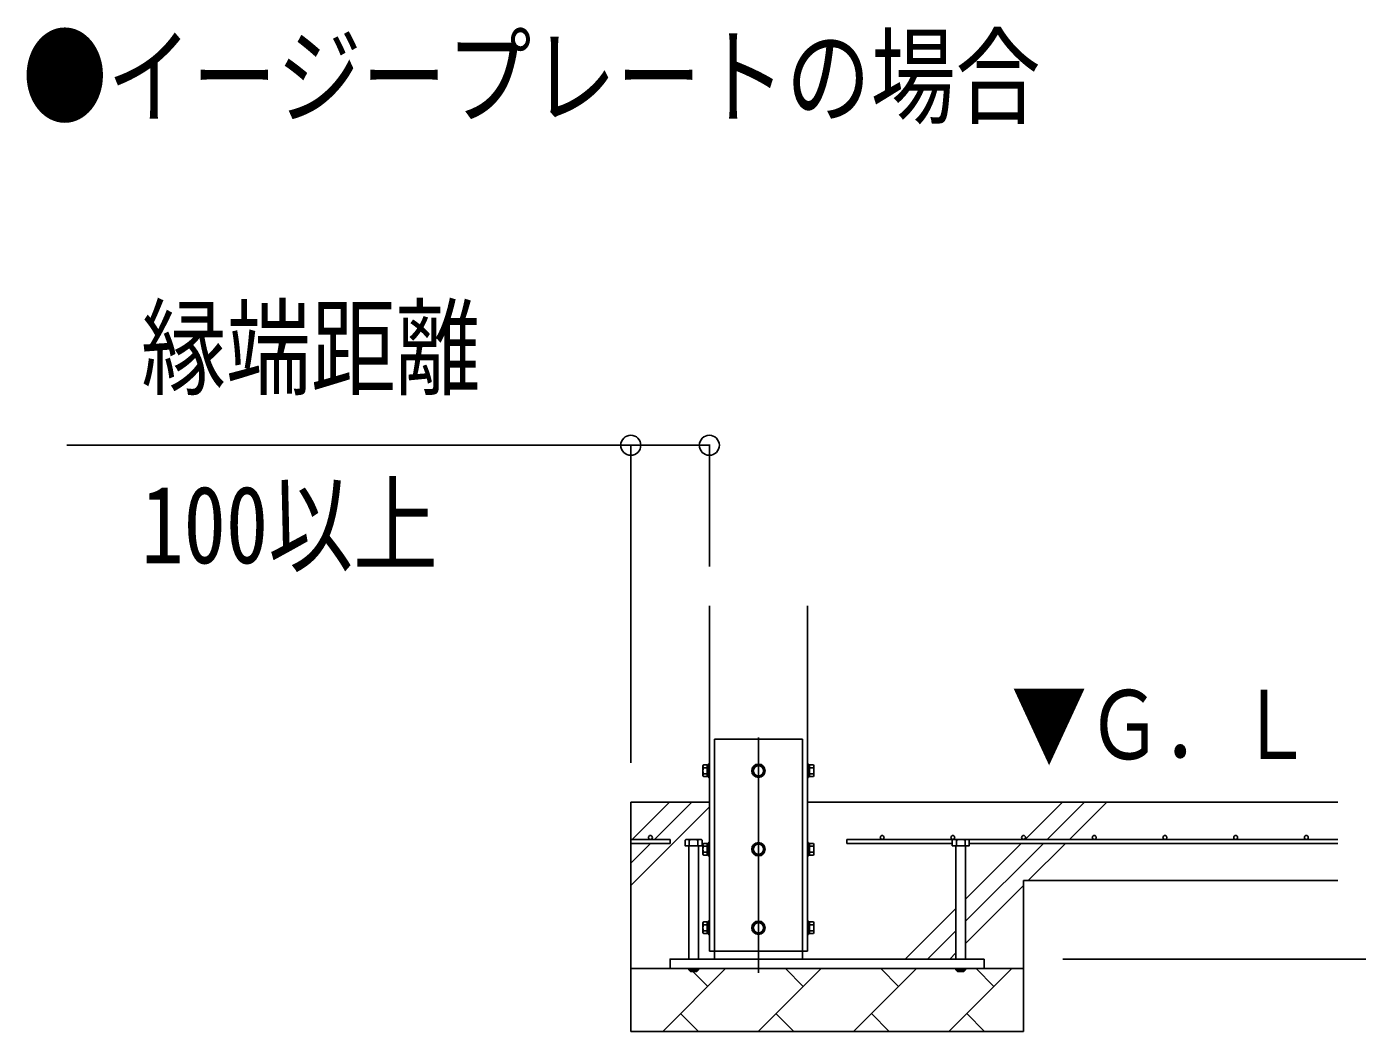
# Model space of a CAD drawing. Units: millimetres, scale not verified. Extents: x -12615 to 12615, y -8910 to 8910.
# Drawn here: x -1024 to 670, y -6656 to -5376 of the extents above; entities that cross this region are included whole.
import ezdxf
from ezdxf.enums import TextEntityAlignment as Align

# ---------------------------------------------------------------- set-up
doc = ezdxf.new("R2010")
doc.units = ezdxf.units.MM
doc.header["$LTSCALE"] = 40
for name, color, linetype in [('0-2_USER1', 3, 'Continuous'), ('0-4_YKK_12', 2, 'Continuous'), ('0-5_YKK_13', 4, 'Continuous'), ('0-6_YKK_A1', 4, 'Continuous'), ('0-7_YKK_D', 6, 'Continuous')]:
    doc.layers.add(name, color=color, linetype=linetype)
doc.styles.add('ＭＳ ゴシック', font='')
doc.styles.get('ＭＳ ゴシック').set_extended_font_data('MS Gothic')

msp = doc.modelspace()

# ---------------------------------------------------------------- linework, layer by layer
at = {"layer": '0-4_YKK_12'}
msp.add_line((-92.44, -6281.23), (-92.44, -6581.23), dxfattribs=at)
at = {"layer": '0-5_YKK_13'}
for p, q in [((-148.44, -6553.73), (-148.44, -6283.73)), ((-148.44, -6283.73), (-36.44, -6283.73)), ((-36.44, -6553.73), (-36.44, -6283.73)), ((-163.14, -6317.24), (-162.56, -6316.23)), ((-163.14, -6317.24), (-163.14, -6330.23)), ((-157.64, -6316.23), (-162.56, -6316.23)), ((-157.64, -6316.23), (-157.64, -6331.23)), ((-156.04, -6316.69), (-157.64, -6316.69)), ((-157.64, -6323.23), (-157.64, -6316.69)), ((-156.04, -6323.23), (-156.04, -6316.69)), ((-28.84, -6316.68), (-27.24, -6316.68)), ((-28.84, -6323.23), (-28.84, -6316.68)), ((-27.24, -6316.22), (-22.32, -6316.22)), ((-27.24, -6316.22), (-27.24, -6331.23)), ((-27.24, -6323.23), (-27.24, -6316.68)), ((-21.74, -6317.23), (-22.32, -6316.22)), ((-21.74, -6317.23), (-21.74, -6330.23)), ((-163.14, -6330.23), (-162.56, -6331.23)), ((-157.64, -6319.98), (-162.56, -6319.98)), ((-157.64, -6327.48), (-162.56, -6327.48)), ((-157.64, -6331.23), (-162.56, -6331.23)), ((-157.64, -6323.23), (-156.04, -6323.23)), ((-157.64, -6324.23), (-156.04, -6324.23)), ((-157.64, -6330.78), (-157.64, -6324.23)), ((-157.64, -6330.78), (-156.04, -6330.78)), ((-156.04, -6330.78), (-156.04, -6324.23)), ((-27.24, -6323.23), (-28.84, -6323.23)), ((-27.24, -6324.23), (-28.84, -6324.23)), ((-28.84, -6330.78), (-28.84, -6324.23)), ((-27.24, -6330.78), (-28.84, -6330.78)), ((-27.24, -6319.98), (-22.32, -6319.98)), ((-27.24, -6330.78), (-27.24, -6324.23)), ((-27.24, -6327.48), (-22.32, -6327.48)), ((-27.24, -6331.23), (-22.32, -6331.23)), ((-21.74, -6330.23), (-22.32, -6331.23)), ((-184.44, -6411.23), (-185.91, -6412.08)), ((-184.44, -6411.23), (-165.44, -6411.23)), ((-180.94, -6419.23), (-180.94, -6563.73)), ((-180.43, -6419.23), (-180.43, -6412.08)), ((-169.46, -6419.23), (-169.46, -6412.08)), ((-168.94, -6419.23), (-168.94, -6563.73)), ((-165.44, -6411.23), (-163.97, -6412.08)), ((-163.97, -6419.23), (-163.97, -6412.08)), ((-163.14, -6417.24), (-162.56, -6416.23)), ((-163.14, -6417.24), (-163.14, -6430.23)), ((-157.64, -6416.23), (-162.56, -6416.23)), ((-157.64, -6419.98), (-162.56, -6419.98)), ((-157.64, -6416.23), (-157.64, -6431.23)), ((-156.04, -6416.69), (-157.64, -6416.69)), ((-157.64, -6423.23), (-157.64, -6416.69)), ((-156.04, -6423.23), (-156.04, -6416.69)), ((-28.84, -6416.68), (-27.24, -6416.68)), ((-28.84, -6423.23), (-28.84, -6416.68)), ((-27.24, -6416.22), (-22.32, -6416.22)), ((-27.24, -6416.22), (-27.24, -6431.23)), ((-27.24, -6423.23), (-27.24, -6416.68)), ((-27.24, -6419.98), (-22.32, -6419.98)), ((-21.74, -6417.23), (-22.32, -6416.22)), ((-21.74, -6417.23), (-21.74, -6430.23)), ((155.56, -6411.23), (154.09, -6412.08)), ((154.09, -6419.23), (154.09, -6412.08)), ((174.56, -6411.23), (155.56, -6411.23)), ((159.06, -6419.23), (159.06, -6563.73)), ((159.57, -6419.23), (159.57, -6412.08)), ((170.54, -6419.23), (170.54, -6412.08)), ((171.06, -6419.23), (171.06, -6563.73)), ((174.56, -6411.23), (176.03, -6412.08)), ((-163.14, -6430.23), (-162.56, -6431.23)), ((-157.64, -6427.48), (-162.56, -6427.48)), ((-157.64, -6431.23), (-162.56, -6431.23)), ((-157.64, -6423.23), (-156.04, -6423.23)), ((-157.64, -6424.23), (-156.04, -6424.23)), ((-157.64, -6430.78), (-157.64, -6424.23)), ((-157.64, -6430.78), (-156.04, -6430.78)), ((-156.04, -6430.78), (-156.04, -6424.23)), ((-27.24, -6423.23), (-28.84, -6423.23)), ((-27.24, -6424.23), (-28.84, -6424.23)), ((-28.84, -6430.78), (-28.84, -6424.23)), ((-27.24, -6430.78), (-28.84, -6430.78)), ((-27.24, -6430.78), (-27.24, -6424.23)), ((-27.24, -6427.48), (-22.32, -6427.48)), ((-27.24, -6431.23), (-22.32, -6431.23)), ((-21.74, -6430.23), (-22.32, -6431.23)), ((-163.14, -6517.24), (-162.56, -6516.23)), ((-163.14, -6517.24), (-163.14, -6530.23)), ((-157.64, -6516.23), (-162.56, -6516.23)), ((-157.64, -6519.98), (-162.56, -6519.98)), ((-157.64, -6516.23), (-157.64, -6531.23)), ((-156.04, -6516.69), (-157.64, -6516.69)), ((-157.64, -6523.23), (-157.64, -6516.69)), ((-156.04, -6523.23), (-156.04, -6516.69)), ((-28.84, -6516.68), (-27.24, -6516.68)), ((-28.84, -6523.23), (-28.84, -6516.68)), ((-27.24, -6516.22), (-22.32, -6516.22)), ((-27.24, -6516.22), (-27.24, -6531.23)), ((-27.24, -6523.23), (-27.24, -6516.68)), ((-27.24, -6519.98), (-22.32, -6519.98)), ((-21.74, -6517.23), (-22.32, -6516.22)), ((-21.74, -6517.23), (-21.74, -6530.23)), ((-163.14, -6530.23), (-162.56, -6531.23)), ((-157.64, -6527.48), (-162.56, -6527.48)), ((-157.64, -6531.23), (-162.56, -6531.23)), ((-157.64, -6523.23), (-156.04, -6523.23)), ((-157.64, -6524.23), (-156.04, -6524.23)), ((-157.64, -6530.78), (-157.64, -6524.23)), ((-157.64, -6530.78), (-156.04, -6530.78)), ((-156.04, -6530.78), (-156.04, -6524.23)), ((-27.24, -6523.23), (-28.84, -6523.23)), ((-27.24, -6524.23), (-28.84, -6524.23)), ((-28.84, -6530.78), (-28.84, -6524.23)), ((-27.24, -6530.78), (-28.84, -6530.78)), ((-27.24, -6530.78), (-27.24, -6524.23)), ((-27.24, -6527.48), (-22.32, -6527.48)), ((-27.24, -6531.23), (-22.32, -6531.23)), ((-21.74, -6530.23), (-22.32, -6531.23)), ((-148.44, -6563.73), (-148.44, -6553.73)), ((-36.44, -6563.73), (-36.44, -6553.73)), ((195.06, -6563.73), (-204.94, -6563.73)), ((-204.94, -6575.73), (-204.94, -6563.73)), ((-180.94, -6563.73), (-168.94, -6563.73)), ((171.06, -6563.73), (159.06, -6563.73)), ((195.06, -6575.73), (195.06, -6563.73)), ((-204.94, -6575.73), (195.06, -6575.73)), ((-180.94, -6577.23), (-168.94, -6577.23)), ((171.06, -6577.23), (159.06, -6577.23))]:
    msp.add_line(p, q, dxfattribs=at)
for points in [[(-154.94, -6315.23), (-156.04, -6315.23), (-156.04, -6332.23), (-154.94, -6332.23)], [(-29.94, -6315.23), (-28.84, -6315.23), (-28.84, -6332.23), (-29.94, -6332.23)], [(-163.97, -6419.23), (-185.91, -6419.23), (-185.91, -6412.08)], [(-154.94, -6415.23), (-156.04, -6415.23), (-156.04, -6432.23), (-154.94, -6432.23)], [(-29.94, -6415.23), (-28.84, -6415.23), (-28.84, -6432.23), (-29.94, -6432.23)], [(154.09, -6419.23), (176.03, -6419.23), (176.03, -6412.08)], [(-154.94, -6515.23), (-156.04, -6515.23), (-156.04, -6532.23), (-154.94, -6532.23)], [(-29.94, -6515.23), (-28.84, -6515.23), (-28.84, -6532.23), (-29.94, -6532.23)], [(-180.94, -6575.73), (-180.94, -6577.23), (-178.94, -6579.23), (-170.94, -6579.23)], [(-168.94, -6575.73), (-168.94, -6577.23), (-170.94, -6579.23)], [(159.06, -6575.73), (159.06, -6577.23), (161.06, -6579.23)], [(171.06, -6575.73), (171.06, -6577.23), (169.06, -6579.23), (161.06, -6579.23)]]:
    msp.add_lwpolyline(points, dxfattribs=at)
for points in [[(-92.44, -6316.22), (-98.94, -6319.98), (-98.94, -6327.48), (-92.44, -6331.23), (-85.94, -6327.48), (-85.94, -6319.98)], [(-92.44, -6416.22), (-98.94, -6419.98), (-98.94, -6427.48), (-92.44, -6431.23), (-85.94, -6427.48), (-85.94, -6419.98)], [(-92.44, -6516.22), (-98.94, -6519.98), (-98.94, -6527.48), (-92.44, -6531.23), (-85.94, -6527.48), (-85.94, -6519.98)]]:
    msp.add_lwpolyline(points, close=True, dxfattribs=at)
for centre, radius in [((-92.44, -6323.73), 8.5), ((-92.44, -6323.73), 6.5), ((-92.44, -6423.73), 8.5), ((-92.44, -6423.73), 6.5), ((-92.44, -6523.73), 8.5), ((-92.44, -6523.73), 6.5)]:
    msp.add_circle(centre, radius, dxfattribs=at)
for centre, radius, start, end in [((-159.84, -6318.11), 3.31, 145.51973, 214.48027), ((-92.44, -6323.73), 7.05, 97.21814, 142.78186), ((-92.44, -6323.73), 7.05, 37.21814, 82.78186), ((-25.06, -6318.1), 3.32, 325.61575, 34.38425), ((-150.72, -6323.73), 12.42, 162.41205, 197.58795), ((-159.82, -6329.36), 3.32, 145.61575, 214.38425), ((-92.44, -6323.73), 7.05, 157.21814, 202.78186), ((-92.44, -6323.73), 7.05, 217.21814, 262.78186), ((-92.44, -6323.73), 7.05, 277.21814, 322.78186), ((-92.44, -6323.73), 7.05, 337.21814, 22.78186), ((-34.16, -6323.73), 12.42, 342.41205, 17.58795), ((-25.06, -6329.36), 3.32, 325.61575, 34.38425), ((-183.17, -6416.08), 4.86, 55.61575, 124.38425), ((-174.94, -6429.38), 18.15, 72.41205, 107.58795), ((-166.71, -6416.08), 4.86, 55.61575, 124.38425), ((-159.84, -6418.11), 3.31, 145.51973, 214.48027), ((-150.72, -6423.73), 12.42, 162.41205, 197.58795), ((-92.44, -6423.73), 7.05, 97.21814, 142.78186), ((-92.44, -6423.73), 7.05, 37.21814, 82.78186), ((-25.06, -6418.1), 3.32, 325.61575, 34.38425), ((-34.16, -6423.73), 12.42, 342.41205, 17.58795), ((156.83, -6416.08), 4.86, 55.61575, 124.38425), ((165.06, -6429.38), 18.15, 72.41205, 107.58795), ((173.29, -6416.08), 4.86, 55.61575, 124.38425), ((-159.82, -6429.36), 3.32, 145.61575, 214.38425), ((-92.44, -6423.73), 7.05, 157.21814, 202.78186), ((-92.44, -6423.73), 7.05, 217.21814, 262.78186), ((-92.44, -6423.73), 7.05, 277.21814, 322.78186), ((-92.44, -6423.73), 7.05, 337.21814, 22.78186), ((-25.06, -6429.36), 3.32, 325.61575, 34.38425), ((-159.84, -6518.11), 3.31, 145.51973, 214.48027), ((-150.72, -6523.73), 12.42, 162.41205, 197.58795), ((-92.44, -6523.73), 7.05, 157.21814, 202.78186), ((-92.44, -6523.73), 7.05, 97.21814, 142.78186), ((-92.44, -6523.73), 7.05, 37.21814, 82.78186), ((-92.44, -6523.73), 7.05, 337.21814, 22.78186), ((-25.06, -6518.1), 3.32, 325.61575, 34.38425), ((-34.16, -6523.73), 12.42, 342.41205, 17.58795), ((-159.82, -6529.36), 3.32, 145.61575, 214.38425), ((-92.44, -6523.73), 7.05, 217.21814, 262.78186), ((-92.44, -6523.73), 7.05, 277.21814, 322.78186), ((-25.06, -6529.36), 3.32, 325.61575, 34.38425)]:
    msp.add_arc(centre, radius, start, end, dxfattribs=at)
at = {"layer": '0-6_YKK_A1'}
for p, q in [((-154.94, -6553.73), (-154.94, -6113.73)), ((-29.94, -6113.73), (-29.94, -6553.73)), ((-154.94, -6363.73), (-254.94, -6363.73)), ((-254.94, -6655.73), (-254.94, -6363.73)), ((-254.94, -6469.73), (-154.94, -6369.73)), ((-253.01, -6411.23), (-205.51, -6363.73)), ((-224.73, -6411.23), (-177.23, -6363.73)), ((645.06, -6363.73), (-29.94, -6363.73)), ((246.99, -6411.23), (294.49, -6363.73)), ((275.27, -6411.23), (322.77, -6363.73)), ((303.56, -6411.23), (351.06, -6363.73)), ((-204.94, -6411.23), (-254.94, -6411.23)), ((-254.94, -6441.44), (-229.73, -6416.23)), ((-204.94, -6416.23), (-254.94, -6416.23)), ((-204.94, -6411.23), (-204.94, -6416.23)), ((20.06, -6411.23), (645.06, -6411.23)), ((20.06, -6411.23), (20.06, -6416.23)), ((20.06, -6416.23), (154.09, -6416.23)), ((171.06, -6515.44), (270.27, -6416.23)), ((171.06, -6487.16), (241.99, -6416.23)), ((176.03, -6416.23), (645.06, -6416.23)), ((251.06, -6463.73), (298.56, -6416.23)), ((171.06, -6543.73), (245.06, -6469.73)), ((245.06, -6655.73), (245.06, -6463.73)), ((645.06, -6463.73), (245.06, -6463.73)), ((94.49, -6563.73), (159.06, -6499.16)), ((122.77, -6563.73), (159.06, -6527.44)), ((-154.94, -6553.73), (-29.94, -6553.73)), ((151.06, -6563.73), (159.06, -6555.73)), ((-36.44, -6563.73), (195.06, -6563.73)), ((195.06, -6563.73), (195.06, -6575.73)), ((245.06, -6575.73), (-254.94, -6575.73)), ((-214.2, -6655.73), (-134.2, -6575.73)), ((-156.87, -6598.39), (-176.03, -6579.23)), ((-92.78, -6655.73), (-12.78, -6575.73)), ((-35.44, -6598.39), (-58.11, -6575.73)), ((28.64, -6655.73), (108.64, -6575.73)), ((85.98, -6598.39), (63.32, -6575.73)), ((150.06, -6655.73), (230.06, -6575.73)), ((207.4, -6598.39), (184.74, -6575.73)), ((-191.54, -6633.07), (-168.88, -6655.73)), ((-70.12, -6633.07), (-47.46, -6655.73)), ((51.3, -6633.07), (73.96, -6655.73)), ((172.72, -6633.07), (195.38, -6655.73)), ((245.06, -6655.73), (-254.94, -6655.73))]:
    msp.add_line(p, q, dxfattribs=at)
msp.add_lwpolyline([(-148.44, -6563.73), (-204.94, -6563.73), (-204.94, -6575.73)], dxfattribs=at)
for centre in [(-229.94, -6408.73), (65.06, -6408.73), (155.06, -6408.73), (245.06, -6408.73), (335.06, -6408.73), (425.06, -6408.73), (515.06, -6408.73), (605.06, -6408.73)]:
    msp.add_circle(centre, 2.5, dxfattribs=at)
at = {"layer": '0-7_YKK_D'}
for p, q in [((-254.94, -5909.2), (-972.75, -5909.2)), ((-254.94, -6313.73), (-254.94, -5908.2)), ((-254.94, -5909.2), (-154.94, -5909.2)), ((-154.94, -6063.73), (-154.94, -5908.2)), ((295.06, -6563.73), (1246.06, -6563.73))]:
    msp.add_line(p, q, dxfattribs=at)
for centre in [(-254.94, -5909.2), (-154.94, -5909.2)]:
    msp.add_circle(centre, 12.75, dxfattribs=at)

# ---------------------------------------------------------------- texts
at = {"layer": '0-2_USER1', "style": 'ＭＳ ゴシック', "width": 0.8}
msp.add_text('●イージープレートの場合', height=98.97, dxfattribs=at).set_placement((-1029.49, -5518.75), align=Align.BOTTOM_LEFT)
at = {"layer": '0-6_YKK_A1', "style": 'ＭＳ ゴシック', "width": 0.8}
msp.add_text('▼Ｇ．Ｌ', height=87.98, dxfattribs=at).set_placement((229.6, -6335.28), align=Align.BOTTOM_LEFT)
at = {"layer": '0-7_YKK_D', "style": 'ＭＳ ゴシック', "width": 0.8}
for s, p in [('縁端距離', (-878.14, -5864.2)), ('100以上', (-878.14, -6089.2))]:
    msp.add_text(s, height=98.97, dxfattribs=at).set_placement(p, align=Align.BOTTOM_LEFT)

doc.saveas('drawing.dxf')
